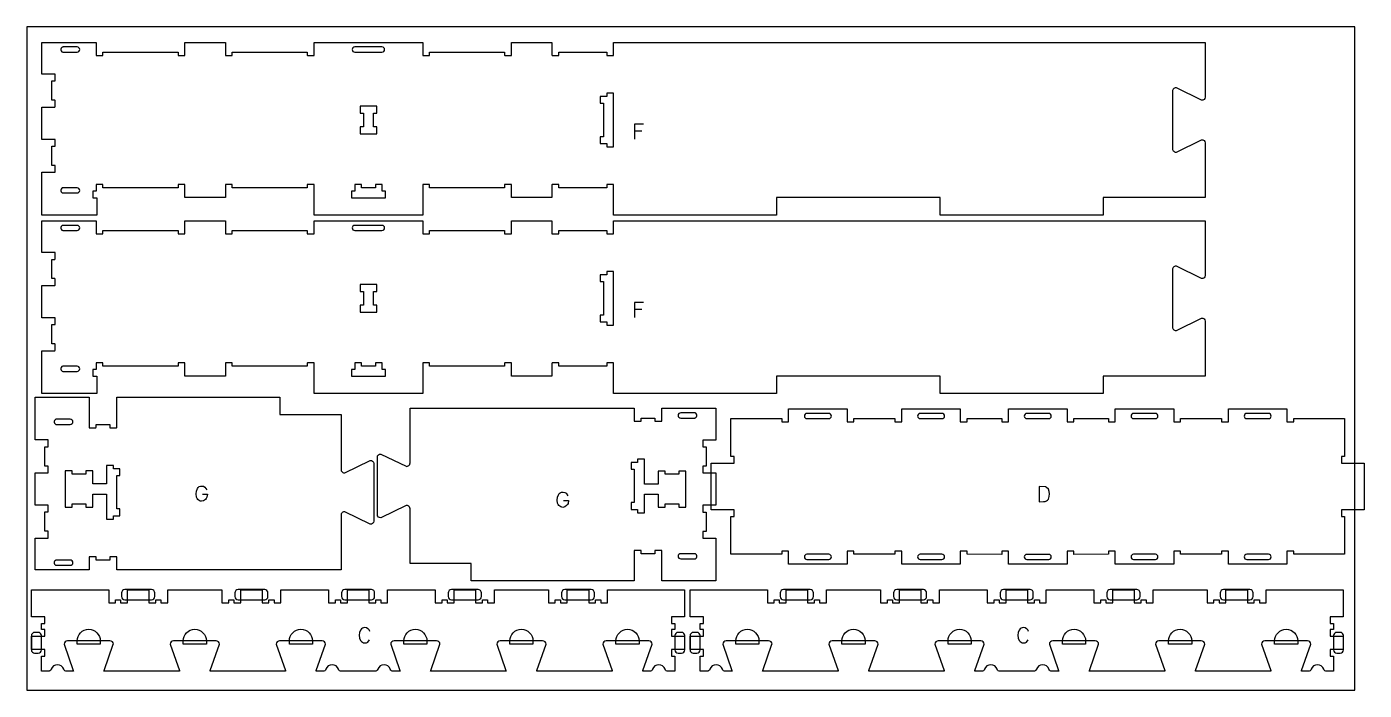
# Model space of a CAD drawing. Header units: millimetres. Extents: x -1220 to 1237, y -1930 to 4127.
# Drawn here: x -1220 to 1237, y 710 to 1930 of the extents above; entities that cross this region are included whole.
import ezdxf

# ---------------------------------------------------------------- set-up
doc = ezdxf.new("R2010")
doc.units = ezdxf.units.MM
for name, color, linetype, true_color in [('0_SHEET_SPRUCEPLY_2440X122', 1, 'Continuous', 0xff0000), ('1_ANYTOOL_1MMDEEP_LABELS_S', 2, 'Continuous', 0xffff00), ('3_ANYTOOL_CUTTHROUGH_INSID', 4, 'Continuous', 0x00ffff), ('4_ANYTOOL_CUTTHROUGH_OUTSI', 5, 'Continuous', 0x0000ff), ('5_ANYTOOL_HALF_MILL_9MM_IN', 3, 'Continuous', 0x00ff00)]:
    doc.layers.add(name, color=color, linetype=linetype, true_color=true_color)

msp = doc.modelspace()

# ---------------------------------------------------------------- linework, layer by layer
at = {"layer": '0_SHEET_SPRUCEPLY_2440X122'}
msp.add_lwpolyline([(-1220, 1930), (-1220, 710), (1220, 710), (1220, 1930)], close=True, dxfattribs=at)
at = {"layer": '1_ANYTOOL_1MMDEEP_LABELS_S'}
for p, q in [((-90.2, 1738.1), (-103.7, 1738.1)), ((-90.2, 1410.1), (-103.7, 1410.1))]:
    msp.add_line(p, q, dxfattribs=at)
for points in [[(-87.2, 1751.1), (-103.7, 1751.1), (-103.7, 1723.1)], [(-87.2, 1423.1), (-103.7, 1423.1), (-103.7, 1395.1)], [(-897.2, 1070.4), (-888.1, 1070.4), (-889, 1064.9), (-890.1, 1062.7), (-891.6, 1060.8), (-895, 1058.4), (-898.7, 1057.5), (-900.6, 1057.7), (-902.4, 1058.3), (-905.8, 1060.8), (-907.2, 1062.7), (-908.2, 1065), (-909, 1071.1), (-908.4, 1076), (-906.5, 1080.8), (-905.1, 1082.9), (-903.2, 1084.4), (-900.8, 1085.3), (-898.1, 1085.5), (-895, 1085), (-892.6, 1083.4), (-889.2, 1078.6)], [(-233.9, 1059.2), (-224.7, 1059.1), (-225.7, 1053.6), (-226.8, 1051.4), (-228.2, 1049.6), (-231.6, 1047.1), (-235.4, 1046.2), (-237.3, 1046.4), (-239.1, 1047), (-242.5, 1049.5), (-243.9, 1051.4), (-244.9, 1053.8), (-245.7, 1059.8), (-245, 1064.8), (-243.2, 1069.6), (-241.7, 1071.6), (-239.8, 1073.1), (-237.5, 1074), (-234.7, 1074.3), (-231.7, 1073.8), (-229.3, 1072.2), (-225.9, 1067.4)]]:
    msp.add_lwpolyline(points, dxfattribs=at)
msp.add_lwpolyline([(640.1, 1084.7), (640.1, 1056.7), (648, 1056.8), (650.9, 1057.1), (653.3, 1058), (655.2, 1059.4), (656.7, 1061.5), (658.5, 1066.2), (659.1, 1071.3), (658.5, 1075.6), (656.8, 1079.6), (653.5, 1083.1), (651.6, 1084)], close=True, dxfattribs=at)
for points in [[(-589.7, 818.2, 0.131103), (-593.2, 823.2), (-595.8, 824.7), (-598.9, 825.2), (-601.3, 824.9), (-603.4, 824.1), (-605.2, 822.7), (-606.7, 820.8), (-608.6, 816.2), (-609.3, 811.2), (-608.6, 806.1), (-606.6, 801.5), (-605.1, 799.6), (-603.3, 798.2), (-601.1, 797.4), (-598.5, 797.2), (-595.9, 797.5), (-593.7, 798.7), (-590.3, 802.6)], [(620.3, 818.2, 0.131103), (616.8, 823.2), (614.2, 824.7), (611.1, 825.2), (608.7, 824.9), (606.6, 824.1), (604.8, 822.7), (603.3, 820.8), (601.4, 816.2), (600.7, 811.2), (601.4, 806.1), (603.4, 801.5), (604.9, 799.6), (606.7, 798.2), (608.9, 797.4), (611.5, 797.2), (614.1, 797.5), (616.3, 798.7), (619.7, 802.6)]]:
    msp.add_lwpolyline(points, format="xyb", dxfattribs=at)
at = {"layer": '3_ANYTOOL_CUTTHROUGH_INSID'}
for points in [[(-1127.4, 1892.8), (-1153.1, 1892.8), (-1153.9, 1892.7), (-1154.7, 1892.5), (-1155.4, 1892), (-1156.5, 1890.6), (-1157.1, 1888.9), (-1157.1, 1887.2), (-1156.5, 1885.5), (-1155.4, 1884.1), (-1154.7, 1883.7), (-1153.9, 1883.4), (-1153.1, 1883.3), (-1127.4, 1883.3, 1)], [(-617.4, 1892.8, 1), (-617.4, 1883.3), (-567.4, 1883.3, 1), (-567.4, 1892.8)], [(-1127.4, 1624.3, 1), (-1127.4, 1633.8), (-1153.1, 1633.8), (-1153.9, 1633.7), (-1154.7, 1633.5), (-1155.4, 1633), (-1156.5, 1631.6), (-1157.1, 1629.9), (-1157.1, 1628.2), (-1156.5, 1626.5), (-1155.4, 1625.1), (-1154.7, 1624.7), (-1153.9, 1624.4), (-1153.1, 1624.3)], [(-1127.4, 1564.8), (-1153.1, 1564.8), (-1153.9, 1564.7), (-1154.7, 1564.5), (-1155.4, 1564), (-1156.5, 1562.6), (-1157.1, 1560.9), (-1157.1, 1559.2), (-1156.5, 1557.5), (-1155.4, 1556.1), (-1154.7, 1555.7), (-1153.9, 1555.4), (-1153.1, 1555.3), (-1127.4, 1555.3, 1)], [(-617.4, 1564.8, 1), (-617.4, 1555.3), (-567.4, 1555.3, 1), (-567.4, 1564.8)], [(-1127.4, 1296.3, 1), (-1127.4, 1305.8), (-1153.1, 1305.8), (-1153.9, 1305.7), (-1154.7, 1305.5), (-1155.4, 1305), (-1156.5, 1303.6), (-1157.1, 1301.9), (-1157.1, 1300.2), (-1156.5, 1298.5), (-1155.4, 1297.1), (-1154.7, 1296.7), (-1153.9, 1296.4), (-1153.1, 1296.3)], [(-1140, 1208.3), (-1165.7, 1208.3), (-1166.5, 1208.2), (-1167.3, 1207.9), (-1168, 1207.4), (-1169.1, 1206.1), (-1169.7, 1204.4), (-1169.7, 1202.7), (-1169.1, 1200.9), (-1168, 1199.6), (-1167.3, 1199.1), (-1166.5, 1198.8), (-1165.7, 1198.8), (-1140, 1198.8, 1)], [(-18.7, 1220.1, 1), (-18.7, 1210.6), (7.1, 1210.6), (7.9, 1210.7), (8.6, 1210.9), (9.4, 1211.4), (10.5, 1212.8), (11, 1214.5), (11, 1216.2), (10.5, 1217.9), (9.4, 1219.3), (8.6, 1219.7), (7.9, 1220), (7.1, 1220.1)], [(253.3, 1209.5, 1), (253.3, 1219), (213.3, 1219, 1), (213.3, 1209.5)], [(461.3, 1209.5, 1), (461.3, 1219), (421.3, 1219, 1), (421.3, 1209.5)], [(657.3, 1209.5, 1), (657.3, 1219), (617.3, 1219, 1), (617.3, 1209.5)], [(853.3, 1209.5, 1), (853.3, 1219), (813.3, 1219, 1), (813.3, 1209.5)], [(1061.3, 1209.5, 1), (1061.3, 1219), (1021.3, 1219, 1), (1021.3, 1209.5)], [(-18.7, 951.6), (7.1, 951.6), (7.9, 951.7), (8.6, 951.9), (9.4, 952.4), (10.5, 953.8), (11, 955.5), (11, 957.2), (10.5, 958.9), (9.4, 960.3), (8.6, 960.7), (7.9, 961), (7.1, 961.1), (-18.7, 961.1, 1)], [(253.3, 960), (213.3, 960, 1), (213.3, 950.5), (253.3, 950.5, 1)], [(461.3, 960), (421.3, 960, 1), (421.3, 950.5), (461.3, 950.5, 1)], [(657.3, 959.9), (617.3, 959.9, 1), (617.3, 950.4), (657.3, 950.4, 1)], [(853.3, 960), (813.3, 960, 1), (813.3, 950.5), (853.3, 950.5, 1)], [(1061.3, 960), (1021.3, 960, 1), (1021.3, 950.5), (1061.3, 950.5, 1)], [(-1140, 939.8, 1), (-1140, 949.3), (-1165.7, 949.3), (-1166.5, 949.2), (-1167.3, 948.9), (-1168, 948.4), (-1169.1, 947.1), (-1169.7, 945.4), (-1169.7, 943.7), (-1169.1, 941.9), (-1168, 940.6), (-1167.3, 940.1), (-1166.5, 939.8), (-1165.7, 939.8)]]:
    msp.add_lwpolyline(points, format="xyb", close=True, dxfattribs=at)
for points in [[(-142.1, 1709.3), (-142.1, 1807.8), (-154.6, 1807.8), (-154.6, 1801.8), (-166.6, 1801.8), (-166.6, 1789.3), (-160.6, 1789.3), (-160.6, 1727.8), (-166.6, 1727.8), (-166.6, 1715.3), (-154.6, 1715.3), (-154.6, 1709.3)], [(-601.6, 1771.3), (-601.6, 1745.8), (-607.6, 1745.8), (-607.6, 1733.3), (-577.1, 1733.3), (-577.1, 1745.8), (-583.1, 1745.8), (-583.1, 1771.3), (-577.1, 1771.3), (-577.1, 1783.8), (-607.6, 1783.8), (-607.6, 1771.3)], [(-579.6, 1639.8), (-579.6, 1633.8), (-605.1, 1633.8), (-605.1, 1639.8), (-617.6, 1639.8), (-617.6, 1627.8), (-623.6, 1627.8), (-623.6, 1615.3), (-561.1, 1615.3), (-561.1, 1627.8), (-567.1, 1627.8), (-567.1, 1639.8)], [(-142.1, 1381.3), (-142.1, 1479.8), (-154.6, 1479.8), (-154.6, 1473.8), (-166.6, 1473.8), (-166.6, 1461.3), (-160.6, 1461.3), (-160.6, 1399.8), (-166.6, 1399.8), (-166.6, 1387.3), (-154.6, 1387.3), (-154.6, 1381.3)], [(-601.6, 1443.3), (-601.6, 1417.8), (-607.6, 1417.8), (-607.6, 1405.3), (-577.1, 1405.3), (-577.1, 1417.8), (-583.1, 1417.8), (-583.1, 1443.3), (-577.1, 1443.3), (-577.1, 1455.8), (-607.6, 1455.8), (-607.6, 1443.3)], [(-579.6, 1311.8), (-579.6, 1305.8), (-605.1, 1305.8), (-605.1, 1311.8), (-617.6, 1311.8), (-617.6, 1299.8), (-623.6, 1299.8), (-623.6, 1287.3), (-561.1, 1287.3), (-561.1, 1299.8), (-567.1, 1299.8), (-567.1, 1311.8)], [(-109.9, 1042.5), (-97.9, 1042.5), (-97.9, 1036.5), (-85.4, 1036.5), (-85.4, 1070.6), (-59.9, 1070.6), (-59.9, 1046.6), (-47.4, 1046.6), (-47.4, 1052.6), (-21.9, 1052.6), (-21.9, 1046.6), (-9.4, 1046.6), (-9.4, 1113.1), (-21.9, 1113.1), (-21.9, 1107.1), (-47.4, 1107.1), (-47.4, 1113.1), (-59.9, 1113.1), (-59.9, 1089.1), (-85.4, 1089.1), (-85.4, 1135), (-97.9, 1135), (-97.9, 1129), (-109.9, 1129), (-109.9, 1116.5), (-103.9, 1116.5), (-103.9, 1055), (-109.9, 1055)], [(-1048.7, 1117.3), (-1060.7, 1117.3), (-1060.7, 1123.3), (-1073.2, 1123.3), (-1073.2, 1089.3), (-1098.7, 1089.3), (-1098.7, 1113.3), (-1111.2, 1113.3), (-1111.2, 1107.3), (-1136.7, 1107.3), (-1136.7, 1113.3), (-1149.2, 1113.3), (-1149.2, 1046.8), (-1136.7, 1046.8), (-1136.7, 1052.8), (-1111.2, 1052.8), (-1111.2, 1046.8), (-1098.7, 1046.8), (-1098.7, 1070.8), (-1073.2, 1070.8), (-1073.2, 1024.8), (-1060.7, 1024.8), (-1060.7, 1030.8), (-1048.7, 1030.8), (-1048.7, 1043.3), (-1054.7, 1043.3), (-1054.7, 1104.8), (-1048.7, 1104.8)]]:
    msp.add_lwpolyline(points, close=True, dxfattribs=at)
at = {"layer": '4_ANYTOOL_CUTTHROUGH_OUTSI'}
for points in [[(-480.1, 1633.8), (-480.1, 1639.6, 0.414214), (-480.4, 1639.8), (-492.4, 1639.8, 0.414214), (-492.6, 1639.6), (-492.6, 1583.8), (-692.1, 1583.8), (-692.1, 1639.6, 0.414214), (-692.4, 1639.8), (-704.4, 1639.8, 0.414214), (-704.6, 1639.6), (-704.6, 1633.8), (-842.6, 1633.8), (-842.6, 1639.6, 0.414214), (-842.9, 1639.8), (-854.9, 1639.8, 0.414214), (-855.1, 1639.6), (-855.1, 1615.8), (-929.6, 1615.8), (-929.6, 1639.6, 0.414214), (-929.9, 1639.8), (-941.9, 1639.8, 0.414214), (-942.1, 1639.6), (-942.1, 1633.8), (-1080.1, 1633.8), (-1080.1, 1639.6, 0.414214), (-1080.4, 1639.8), (-1092.4, 1639.8, 0.414214), (-1092.6, 1639.6), (-1092.6, 1627.8), (-1098.4, 1627.8, 0.414214), (-1098.6, 1627.6), (-1098.6, 1615.6, 0.414214), (-1098.4, 1615.3), (-1091.2, 1615.3), (-1091.2, 1583.8), (-1192.1, 1583.8), (-1192.1, 1662.3), (-1168.4, 1662.3, 0.414214), (-1168.1, 1662.6), (-1168.1, 1674.6, 0.414214), (-1168.4, 1674.8), (-1174.1, 1674.8), (-1174.1, 1710.3), (-1168.4, 1710.3, 0.414214), (-1168.1, 1710.6), (-1168.1, 1722.6, 0.414214), (-1168.4, 1722.8), (-1192.1, 1722.8), (-1192.1, 1782.3), (-1168.4, 1782.3, 0.414214), (-1168.1, 1782.6), (-1168.1, 1794.6, 0.414214), (-1168.4, 1794.8), (-1174.1, 1794.8), (-1174.1, 1830.3), (-1168.4, 1830.3, 0.414214), (-1168.1, 1830.6), (-1168.1, 1842.6, 0.414214), (-1168.4, 1842.8), (-1192.1, 1842.8), (-1192.1, 1901.3), (-1092.6, 1901.3), (-1092.6, 1877.6, 0.414214), (-1092.4, 1877.3), (-1080.4, 1877.3, 0.414214), (-1080.1, 1877.6), (-1080.1, 1883.3), (-942.1, 1883.3), (-942.1, 1877.6, 0.414214), (-941.9, 1877.3), (-929.9, 1877.3, 0.414214), (-929.6, 1877.6), (-929.6, 1901.3), (-855.1, 1901.3), (-855.1, 1877.6, 0.414214), (-854.9, 1877.3), (-842.9, 1877.3, 0.414214), (-842.6, 1877.6), (-842.6, 1883.3), (-704.6, 1883.3), (-704.6, 1877.6, 0.414214), (-704.4, 1877.3), (-692.4, 1877.3, 0.414214), (-692.1, 1877.6), (-692.1, 1901.3), (-492.6, 1901.3), (-492.6, 1877.6, 0.414214), (-492.4, 1877.3), (-480.4, 1877.3, 0.414214), (-480.1, 1877.6), (-480.1, 1883.3), (-342.1, 1883.3), (-342.1, 1877.6, 0.414214), (-341.9, 1877.3), (-329.9, 1877.3, 0.414214), (-329.6, 1877.6), (-329.6, 1901.3), (-255.1, 1901.3), (-255.1, 1877.6, 0.414214), (-254.9, 1877.3), (-242.9, 1877.3, 0.414214), (-242.6, 1877.6), (-242.6, 1883.3), (-154.6, 1883.3), (-154.6, 1877.6, 0.414214), (-154.4, 1877.3), (-142.4, 1877.3, 0.414214), (-142.1, 1877.6), (-142.1, 1901.3), (944.9, 1901.3), (944.9, 1800.7, -0.461531), (938.2, 1795), (892.2, 1817.6), (892.2, 1817.7, 0.463455), (884.9, 1811.5), (884.9, 1705.7, 0.463455), (892.2, 1699.5), (892.2, 1699.5), (938.2, 1722.2, -0.461531), (944.9, 1716.5), (944.9, 1615.8), (757.6, 1615.8, 0.414214), (757.4, 1615.6), (757.4, 1583.8), (457.9, 1583.8), (457.9, 1615.6, 0.414214), (457.6, 1615.8), (157.6, 1615.8, 0.414214), (157.4, 1615.6), (157.4, 1583.8), (-142.1, 1583.8), (-142.1, 1639.6, 0.414214), (-142.4, 1639.8), (-154.4, 1639.8, 0.414214), (-154.6, 1639.6), (-154.6, 1633.8), (-242.6, 1633.8), (-242.6, 1639.6, 0.414214), (-242.9, 1639.8), (-254.9, 1639.8, 0.414214), (-255.1, 1639.6), (-255.1, 1615.8), (-329.6, 1615.8), (-329.6, 1639.6, 0.414214), (-329.9, 1639.8), (-341.9, 1639.8, 0.414214), (-342.1, 1639.6), (-342.1, 1633.8)], [(-480.1, 1305.8), (-480.1, 1311.6, 0.414214), (-480.4, 1311.8), (-492.4, 1311.8, 0.414214), (-492.6, 1311.6), (-492.6, 1255.8), (-692.1, 1255.8), (-692.1, 1311.6, 0.414214), (-692.4, 1311.8), (-704.4, 1311.8, 0.414214), (-704.6, 1311.6), (-704.6, 1305.8), (-842.6, 1305.8), (-842.6, 1311.6, 0.414214), (-842.9, 1311.8), (-854.9, 1311.8, 0.414214), (-855.1, 1311.6), (-855.1, 1287.8), (-929.6, 1287.8), (-929.6, 1311.6, 0.414214), (-929.9, 1311.8), (-941.9, 1311.8, 0.414214), (-942.1, 1311.6), (-942.1, 1305.8), (-1080.1, 1305.8), (-1080.1, 1311.6, 0.414214), (-1080.4, 1311.8), (-1092.4, 1311.8, 0.414214), (-1092.6, 1311.6), (-1092.6, 1299.8), (-1098.4, 1299.8, 0.414214), (-1098.6, 1299.6), (-1098.6, 1287.6, 0.414214), (-1098.4, 1287.3), (-1091.2, 1287.3), (-1091.2, 1255.8), (-1192.1, 1255.8), (-1192.1, 1334.3), (-1168.4, 1334.3, 0.414214), (-1168.1, 1334.6), (-1168.1, 1346.6, 0.414214), (-1168.4, 1346.8), (-1174.1, 1346.8), (-1174.1, 1382.3), (-1168.4, 1382.3, 0.414214), (-1168.1, 1382.6), (-1168.1, 1394.6, 0.414214), (-1168.4, 1394.8), (-1192.1, 1394.8), (-1192.1, 1454.3), (-1168.4, 1454.3, 0.414214), (-1168.1, 1454.6), (-1168.1, 1466.6, 0.414214), (-1168.4, 1466.8), (-1174.1, 1466.8), (-1174.1, 1502.3), (-1168.4, 1502.3, 0.414214), (-1168.1, 1502.6), (-1168.1, 1514.6, 0.414214), (-1168.4, 1514.8), (-1192.1, 1514.8), (-1192.1, 1573.3), (-1092.6, 1573.3), (-1092.6, 1549.6, 0.414214), (-1092.4, 1549.3), (-1080.4, 1549.3, 0.414214), (-1080.1, 1549.6), (-1080.1, 1555.3), (-942.1, 1555.3), (-942.1, 1549.6, 0.414214), (-941.9, 1549.3), (-929.9, 1549.3, 0.414214), (-929.6, 1549.6), (-929.6, 1573.3), (-855.1, 1573.3), (-855.1, 1549.6, 0.414214), (-854.9, 1549.3), (-842.9, 1549.3, 0.414214), (-842.6, 1549.6), (-842.6, 1555.3), (-704.6, 1555.3), (-704.6, 1549.6, 0.414214), (-704.4, 1549.3), (-692.4, 1549.3, 0.414214), (-692.1, 1549.6), (-692.1, 1573.3), (-492.6, 1573.3), (-492.6, 1549.6, 0.414214), (-492.4, 1549.3), (-480.4, 1549.3, 0.414214), (-480.1, 1549.6), (-480.1, 1555.3), (-342.1, 1555.3), (-342.1, 1549.6, 0.414214), (-341.9, 1549.3), (-329.9, 1549.3, 0.414214), (-329.6, 1549.6), (-329.6, 1573.3), (-255.1, 1573.3), (-255.1, 1549.6, 0.414214), (-254.9, 1549.3), (-242.9, 1549.3, 0.414214), (-242.6, 1549.6), (-242.6, 1555.3), (-154.6, 1555.3), (-154.6, 1549.6, 0.414214), (-154.4, 1549.3), (-142.4, 1549.3, 0.414214), (-142.1, 1549.6), (-142.1, 1573.3), (944.9, 1573.3), (944.9, 1472.7, -0.461531), (938.2, 1467), (892.2, 1489.6), (892.2, 1489.7, 0.463455), (884.9, 1483.5), (884.9, 1377.7, 0.463455), (892.2, 1371.5), (892.2, 1371.5), (938.2, 1394.2, -0.461531), (944.9, 1388.5), (944.9, 1287.8), (757.6, 1287.8, 0.414214), (757.4, 1287.6), (757.4, 1255.8), (457.9, 1255.8), (457.9, 1287.6, 0.414214), (457.6, 1287.8), (157.6, 1287.8, 0.414214), (157.4, 1287.6), (157.4, 1255.8), (-142.1, 1255.8), (-142.1, 1311.6, 0.414214), (-142.4, 1311.8), (-154.4, 1311.8, 0.414214), (-154.6, 1311.6), (-154.6, 1305.8), (-242.6, 1305.8), (-242.6, 1311.6, 0.414214), (-242.9, 1311.8), (-254.9, 1311.8, 0.414214), (-255.1, 1311.6), (-255.1, 1287.8), (-329.6, 1287.8), (-329.6, 1311.6, 0.414214), (-329.9, 1311.8), (-341.9, 1311.8, 0.414214), (-342.1, 1311.6), (-342.1, 1305.8)], [(-642.7, 1031.9), (-642.7, 931.3), (-1054.7, 931.3), (-1054.7, 955, 0.414214), (-1055, 955.3), (-1067, 955.3, 0.414214), (-1067.2, 955), (-1067.2, 949.3), (-1092.7, 949.3), (-1092.7, 955, 0.414214), (-1093, 955.3), (-1105, 955.3, 0.414214), (-1105.2, 955), (-1105.2, 931.3), (-1204.7, 931.3), (-1204.7, 989.8), (-1181, 989.8, 0.414214), (-1180.7, 990), (-1180.7, 1002, 0.414214), (-1181, 1002.3), (-1186.7, 1002.3), (-1186.7, 1037.8), (-1181, 1037.8, 0.414214), (-1180.7, 1038), (-1180.7, 1050, 0.414214), (-1181, 1050.3), (-1204.7, 1050.3), (-1204.7, 1109.8), (-1181, 1109.8, 0.414214), (-1180.7, 1110), (-1180.7, 1122, 0.414214), (-1181, 1122.3), (-1186.7, 1122.3), (-1186.7, 1157.8), (-1181, 1157.8, 0.414214), (-1180.7, 1158), (-1180.7, 1170, 0.414214), (-1181, 1170.3), (-1204.7, 1170.3), (-1204.7, 1248.8), (-1105.2, 1248.8), (-1105.2, 1193, 0.414214), (-1105, 1192.8), (-1093, 1192.8, 0.414214), (-1092.7, 1193), (-1092.7, 1198.8), (-1067.2, 1198.8), (-1067.2, 1193, 0.414214), (-1067, 1192.8), (-1055, 1192.8, 0.414214), (-1054.7, 1193), (-1054.7, 1248.8), (-755.2, 1248.8), (-755.2, 1217, 0.414214), (-755, 1216.8), (-642.7, 1216.8), (-642.7, 1116.1, 0.463455), (-635.5, 1109.9), (-635.4, 1109.9), (-589.4, 1132.6, -0.461531), (-582.7, 1126.9), (-582.7, 1021.1, -0.461531), (-589.4, 1015.4), (-635.4, 1038.1), (-635.5, 1038.1, 0.463455)], [(-515.9, 1127.9), (-515.9, 1228.6), (-103.9, 1228.6), (-103.9, 1204.8, 0.414214), (-103.7, 1204.6), (-91.7, 1204.6, 0.414214), (-91.4, 1204.8), (-91.4, 1210.6), (-65.9, 1210.6), (-65.9, 1204.8, 0.414214), (-65.7, 1204.6), (-53.7, 1204.6, 0.414214), (-53.4, 1204.8), (-53.4, 1228.6), (46.1, 1228.6), (46.1, 1170.1), (22.3, 1170.1, 0.414214), (22.1, 1169.8), (22.1, 1157.8, 0.414214), (22.3, 1157.6), (28.1, 1157.6), (28.1, 1122.1), (22.3, 1122.1, 0.414214), (22.1, 1121.8), (22.1, 1109.8, 0.414214), (22.3, 1109.6), (46.1, 1109.6), (46.1, 1050.1), (22.3, 1050.1, 0.414214), (22.1, 1049.8), (22.1, 1037.8, 0.414214), (22.3, 1037.6), (28.1, 1037.6), (28.1, 1002.1), (22.3, 1002.1, 0.414214), (22.1, 1001.8), (22.1, 989.8, 0.414214), (22.3, 989.6), (46.1, 989.6), (46.1, 911.1), (-53.4, 911.1), (-53.4, 966.8, 0.414214), (-53.7, 967.1), (-65.7, 967.1, 0.414214), (-65.9, 966.8), (-65.9, 961.1), (-91.4, 961.1), (-91.4, 966.8, 0.414214), (-91.7, 967.1), (-103.7, 967.1, 0.414214), (-103.9, 966.8), (-103.9, 911.1), (-403.4, 911.1), (-403.4, 942.8, 0.414214), (-403.7, 943.1), (-515.9, 943.1), (-515.9, 1043.8, 0.463455), (-523.2, 1049.9), (-523.3, 1049.9), (-569.3, 1027.2, -0.461531), (-575.9, 1032.9), (-575.9, 1138.8, -0.461531), (-569.3, 1144.4), (-523.3, 1121.8), (-523.2, 1121.8, 0.463455)], [(167, 1203.7, 0.414214), (167.3, 1203.5), (179.3, 1203.5, 0.414214), (179.5, 1203.7), (179.5, 1227.5), (287, 1227.5), (287, 1203.7, 0.414214), (287.3, 1203.5), (299.3, 1203.5, 0.414214), (299.5, 1203.7), (299.5, 1209.5), (375, 1209.5), (375, 1203.7, 0.414214), (375.3, 1203.5), (387.3, 1203.5, 0.414214), (387.5, 1203.7), (387.5, 1227.5), (495, 1227.5), (495, 1203.7, 0.414214), (495.3, 1203.5), (507.3, 1203.5, 0.414214), (507.5, 1203.7), (507.5, 1209.5), (571, 1209.5), (571, 1203.7, 0.414214), (571.3, 1203.5), (583.3, 1203.5, 0.414214), (583.5, 1203.7), (583.5, 1227.5), (691, 1227.5), (691, 1203.7, 0.414214), (691.3, 1203.5), (703.3, 1203.5, 0.414214), (703.5, 1203.7), (703.5, 1209.5), (767, 1209.5), (767, 1203.7, 0.414214), (767.3, 1203.5), (779.3, 1203.5, 0.414214), (779.5, 1203.7), (779.5, 1227.5), (887, 1227.5), (887, 1203.7, 0.414214), (887.3, 1203.5), (899.3, 1203.5, 0.414214), (899.5, 1203.7), (899.5, 1209.5), (975, 1209.5), (975, 1203.7, 0.414214), (975.3, 1203.5), (987.3, 1203.5, 0.414214), (987.5, 1203.7), (987.5, 1227.5), (1095, 1227.5), (1095, 1203.7, 0.414214), (1095.3, 1203.5), (1107.3, 1203.5, 0.414214), (1107.5, 1203.7), (1107.5, 1209.5), (1201, 1209.5), (1201, 1140), (1195.3, 1140, 0.414214), (1195, 1139.7), (1195, 1127.7, 0.414214), (1195.3, 1127.5), (1237, 1127.5), (1237, 1042), (1195.3, 1042, 0.414214), (1195, 1041.7), (1195, 1029.7, 0.414214), (1195.3, 1029.5), (1201, 1029.5), (1201, 960), (1107.5, 960), (1107.5, 965.7, 0.414214), (1107.3, 966), (1095.3, 966, 0.414214), (1095, 965.7), (1095, 942), (987.5, 942), (987.5, 965.7, 0.414214), (987.3, 966), (975.3, 966, 0.414214), (975, 965.7), (975, 960), (899.5, 960), (899.5, 965.7, 0.414214), (899.3, 966), (887.3, 966, 0.414214), (887, 965.7), (887, 942), (779.5, 942), (779.5, 965.7, 0.414214), (779.3, 966), (767.3, 966, 0.414214), (767, 965.7), (767, 960), (703.5, 959.9), (703.5, 965.7, 0.414214), (703.3, 965.9), (691.3, 965.9, 0.414214), (691, 965.7), (691, 941.9), (583.5, 941.9), (583.5, 965.7, 0.414214), (583.3, 965.9), (571.3, 965.9, 0.414214), (571, 965.7), (571, 959.9), (507.5, 960), (507.5, 965.7, 0.414214), (507.3, 966), (495.3, 966, 0.414214), (495, 965.7), (495, 942), (387.5, 942), (387.5, 965.7, 0.414214), (387.3, 966), (375.3, 966, 0.414214), (375, 965.7), (375, 960), (299.5, 960), (299.5, 965.7, 0.414214), (299.3, 966), (287.3, 966, 0.414214), (287, 965.7), (287, 942), (179.5, 942), (179.5, 965.7, 0.414214), (179.3, 966), (167.3, 966, 0.414214), (167, 965.7), (167, 960), (73.5, 960), (73.5, 1029.5), (79.3, 1029.5, 0.414214), (79.5, 1029.7), (79.5, 1041.7, 0.414214), (79.3, 1042), (37.5, 1042), (37.5, 1127.5), (79.3, 1127.5, 0.414214), (79.5, 1127.7), (79.5, 1139.7, 0.414214), (79.3, 1140), (73.5, 1140), (73.5, 1209.5), (167, 1209.5)], [(-1180.6, 745), (-1193, 745), (-1193, 772.5), (-1187.3, 772.5, 0.414214), (-1187, 772.8), (-1187, 784.8, 0.414214), (-1187.3, 785), (-1211, 785), (-1211, 809.5), (-1187.3, 809.5, 0.414214), (-1187, 809.8), (-1187, 821.8, 0.414214), (-1187.3, 822), (-1193, 822), (-1193, 832.5), (-1187.3, 832.5, 0.414214), (-1187, 832.8), (-1187, 844.8, 0.414214), (-1187.3, 845), (-1211, 845), (-1211, 894.5), (-1069.5, 894.5), (-1069.5, 870.8, 0.414214), (-1069.3, 870.5), (-1057.3, 870.5, 0.414214), (-1057, 870.8), (-1057, 876.5), (-1047.5, 876.5), (-1047.5, 870.8, 0.414214), (-1047.3, 870.5), (-1035.3, 870.5, 0.414214), (-1035, 870.8), (-1035, 894.5), (-995.5, 894.5), (-995.5, 870.8, 0.414214), (-995.3, 870.5), (-983.3, 870.5, 0.414214), (-983, 870.8), (-983, 876.5), (-973.5, 876.5), (-973.5, 870.8, 0.414214), (-973.3, 870.5), (-961.3, 870.5, 0.414214), (-961, 870.8), (-961, 894.5), (-861.5, 894.5), (-861.5, 870.8, 0.414214), (-861.3, 870.5), (-849.3, 870.5, 0.414214), (-849, 870.8), (-849, 876.5), (-839.5, 876.5), (-839.5, 870.8, 0.414214), (-839.3, 870.5), (-827.3, 870.5, 0.414214), (-827, 870.8), (-827, 894.5), (-787.5, 894.5), (-787.5, 870.8, 0.414214), (-787.3, 870.5), (-775.3, 870.5, 0.414214), (-775, 870.8), (-775, 876.5), (-765.5, 876.5), (-765.5, 870.8, 0.414214), (-765.3, 870.5), (-753.3, 870.5, 0.414214), (-753, 870.8), (-753, 894.5), (-665.5, 894.5), (-665.5, 870.8, 0.414214), (-665.3, 870.5), (-653.3, 870.5, 0.414214), (-653, 870.8), (-653, 876.5), (-643.5, 876.5), (-643.5, 870.8, 0.414214), (-643.3, 870.5), (-631.3, 870.5, 0.414214), (-631, 870.8), (-631, 894.5), (-591.5, 894.5), (-591.5, 870.8, 0.414214), (-591.3, 870.5), (-579.3, 870.5, 0.414214), (-579, 870.8), (-579, 876.5), (-569.5, 876.5), (-569.5, 870.8, 0.414214), (-569.3, 870.5), (-557.3, 870.5, 0.414214), (-557, 870.8), (-557, 894.5), (-469.5, 894.5), (-469.5, 870.8, 0.414214), (-469.3, 870.5), (-457.3, 870.5, 0.414214), (-457, 870.8), (-457, 876.5), (-447.5, 876.5), (-447.5, 870.8, 0.414214), (-447.3, 870.5), (-435.3, 870.5, 0.414214), (-435, 870.8), (-435, 894.5), (-395.5, 894.5), (-395.5, 870.8, 0.414214), (-395.3, 870.5), (-383.3, 870.5, 0.414214), (-383, 870.8), (-383, 876.5), (-373.5, 876.5), (-373.5, 870.8, 0.414214), (-373.3, 870.5), (-361.3, 870.5, 0.414214), (-361, 870.8), (-361, 894.5), (-261.5, 894.5), (-261.5, 870.8, 0.414214), (-261.3, 870.5), (-249.3, 870.5, 0.414214), (-249, 870.8), (-249, 876.5), (-239.5, 876.5), (-239.5, 870.8, 0.414214), (-239.3, 870.5), (-227.3, 870.5, 0.414214), (-227, 870.8), (-227, 894.5), (-187.5, 894.5), (-187.5, 870.8, 0.414214), (-187.3, 870.5), (-175.3, 870.5, 0.414214), (-175, 870.8), (-175, 876.5), (-165.5, 876.5), (-165.5, 870.8, 0.414214), (-165.3, 870.5), (-153.3, 870.5, 0.414214), (-153, 870.8), (-153, 894.5), (-11.5, 894.5), (-11.5, 845), (-35.3, 845, 0.414214), (-35.5, 844.8), (-35.5, 832.8, 0.414214), (-35.3, 832.5), (-29.5, 832.5), (-29.5, 822), (-35.3, 822, 0.414214), (-35.5, 821.8), (-35.5, 809.8, 0.414214), (-35.3, 809.5), (-11.5, 809.5), (-11.5, 785), (-35.3, 785, 0.414214), (-35.5, 784.8), (-35.5, 772.8, 0.414214), (-35.3, 772.5), (-29.5, 772.5), (-29.5, 745), (-41.9, 745, -0.317837), (-47.4, 748.8, 0.707107), (-70.5, 748.8, -0.317837), (-75.9, 745), (-88.3, 745), (-88.1, 746.4), (-71.2, 794.7), (-71.1, 794.8, 0.414214), (-77.4, 801), (-155.4, 801, 0.414214), (-161.6, 794.8), (-161.6, 794.7), (-144.7, 746.4), (-144.5, 745), (-283.2, 745), (-283, 746.4), (-266.1, 794.7), (-266, 794.8, 0.414214), (-272.3, 801), (-350.3, 801, 0.414214), (-356.5, 794.8), (-356.5, 794.7), (-339.6, 746.4), (-339.4, 745), (-478.1, 745), (-477.9, 746.4), (-461, 794.7), (-460.9, 794.8, 0.414214), (-467.2, 801), (-545.2, 801, 0.414214), (-551.4, 794.8), (-551.4, 794.7), (-534.5, 746.4), (-534.3, 745), (-546.7, 745, -0.317837), (-552.1, 748.8, 0.707107), (-575.2, 748.8, -0.317837), (-580.6, 745), (-641.9, 745, -0.317837), (-647.4, 748.8, 0.707107), (-670.5, 748.8, -0.317837), (-675.9, 745), (-688.3, 745), (-688.1, 746.4), (-671.2, 794.7), (-671.1, 794.8, 0.414214), (-677.4, 801), (-755.4, 801, 0.414214), (-761.6, 794.8), (-761.6, 794.7), (-744.7, 746.4), (-744.5, 745), (-883.2, 745), (-883, 746.4), (-866.1, 794.7), (-866, 794.8, 0.414214), (-872.3, 801), (-950.3, 801, 0.414214), (-956.5, 794.8), (-956.5, 794.7), (-939.6, 746.4), (-939.4, 745), (-1078.1, 745), (-1077.9, 746.4), (-1061, 794.7), (-1060.9, 794.8, 0.414214), (-1067.2, 801), (-1145.2, 801, 0.414214), (-1151.4, 794.8), (-1151.4, 794.7), (-1134.5, 746.4), (-1134.3, 745), (-1146.7, 745, -0.317837), (-1152.1, 748.8, 0.707107), (-1175.2, 748.8, -0.317837)], [(29.4, 745), (17, 745), (17, 772.5), (22.7, 772.5, 0.414214), (23, 772.8), (23, 784.8, 0.414214), (22.7, 785), (-1, 785), (-1, 809.5), (22.7, 809.5, 0.414214), (23, 809.8), (23, 821.8, 0.414214), (22.7, 822), (17, 822), (17, 832.5), (22.7, 832.5, 0.414214), (23, 832.8), (23, 844.8, 0.414214), (22.7, 845), (-1, 845), (-1, 894.5), (140.5, 894.5), (140.5, 870.8, 0.414214), (140.7, 870.5), (152.7, 870.5, 0.414214), (153, 870.8), (153, 876.5), (162.5, 876.5), (162.5, 870.8, 0.414214), (162.7, 870.5), (174.7, 870.5, 0.414214), (175, 870.8), (175, 894.5), (214.5, 894.5), (214.5, 870.8, 0.414214), (214.7, 870.5), (226.7, 870.5, 0.414214), (227, 870.8), (227, 876.5), (236.5, 876.5), (236.5, 870.8, 0.414214), (236.7, 870.5), (248.7, 870.5, 0.414214), (249, 870.8), (249, 894.5), (348.5, 894.5), (348.5, 870.8, 0.414214), (348.7, 870.5), (360.7, 870.5, 0.414214), (361, 870.8), (361, 876.5), (370.5, 876.5), (370.5, 870.8, 0.414214), (370.7, 870.5), (382.7, 870.5, 0.414214), (383, 870.8), (383, 894.5), (422.5, 894.5), (422.5, 870.8, 0.414214), (422.7, 870.5), (434.7, 870.5, 0.414214), (435, 870.8), (435, 876.5), (444.5, 876.5), (444.5, 870.8, 0.414214), (444.7, 870.5), (456.7, 870.5, 0.414214), (457, 870.8), (457, 894.5), (544.5, 894.5), (544.5, 870.8, 0.414214), (544.7, 870.5), (556.7, 870.5, 0.414214), (557, 870.8), (557, 876.5), (566.5, 876.5), (566.5, 870.8, 0.414214), (566.7, 870.5), (578.7, 870.5, 0.414214), (579, 870.8), (579, 894.5), (618.5, 894.5), (618.5, 870.8, 0.414214), (618.7, 870.5), (630.7, 870.5, 0.414214), (631, 870.8), (631, 876.5), (640.5, 876.5), (640.5, 870.8, 0.414214), (640.7, 870.5), (652.7, 870.5, 0.414214), (653, 870.8), (653, 894.5), (740.5, 894.5), (740.5, 870.8, 0.414214), (740.7, 870.5), (752.7, 870.5, 0.414214), (753, 870.8), (753, 876.5), (762.5, 876.5), (762.5, 870.8, 0.414214), (762.7, 870.5), (774.7, 870.5, 0.414214), (775, 870.8), (775, 894.5), (814.5, 894.5), (814.5, 870.8, 0.414214), (814.7, 870.5), (826.7, 870.5, 0.414214), (827, 870.8), (827, 876.5), (836.5, 876.5), (836.5, 870.8, 0.414214), (836.7, 870.5), (848.7, 870.5, 0.414214), (849, 870.8), (849, 894.5), (948.5, 894.5), (948.5, 870.8, 0.414214), (948.7, 870.5), (960.7, 870.5, 0.414214), (961, 870.8), (961, 876.5), (970.5, 876.5), (970.5, 870.8, 0.414214), (970.7, 870.5), (982.7, 870.5, 0.414214), (983, 870.8), (983, 894.5), (1022.5, 894.5), (1022.5, 870.8, 0.414214), (1022.7, 870.5), (1034.7, 870.5, 0.414214), (1035, 870.8), (1035, 876.5), (1044.5, 876.5), (1044.5, 870.8, 0.414214), (1044.7, 870.5), (1056.7, 870.5, 0.414214), (1057, 870.8), (1057, 894.5), (1198.5, 894.5), (1198.5, 845), (1174.7, 845, 0.414214), (1174.5, 844.8), (1174.5, 832.8, 0.414214), (1174.7, 832.5), (1180.5, 832.5), (1180.5, 822), (1174.7, 822, 0.414214), (1174.5, 821.8), (1174.5, 809.8, 0.414214), (1174.7, 809.5), (1198.5, 809.5), (1198.5, 785), (1174.7, 785, 0.414214), (1174.5, 784.8), (1174.5, 772.8, 0.414214), (1174.7, 772.5), (1180.5, 772.5), (1180.5, 745), (1168.1, 745, -0.317837), (1162.6, 748.8, 0.707107), (1139.5, 748.8, -0.317837), (1134.1, 745), (1121.7, 745), (1121.9, 746.4), (1138.8, 794.7), (1138.9, 794.8, 0.414214), (1132.6, 801), (1054.6, 801, 0.414214), (1048.4, 794.8), (1048.4, 794.7), (1065.3, 746.4), (1065.5, 745), (926.8, 745), (927, 746.4), (943.9, 794.7), (944, 794.8, 0.414214), (937.7, 801), (859.7, 801, 0.414214), (853.5, 794.8), (853.5, 794.7), (870.4, 746.4), (870.6, 745), (731.9, 745), (732.1, 746.4), (749, 794.7), (749.1, 794.8, 0.414214), (742.8, 801), (664.8, 801, 0.414214), (658.6, 794.8), (658.6, 794.7), (675.5, 746.4), (675.7, 745), (663.3, 745, -0.317837), (657.9, 748.8, 0.707107), (634.8, 748.8, -0.317837), (629.4, 745), (568.1, 745, -0.317837), (562.6, 748.8, 0.707107), (539.5, 748.8, -0.317837), (534.1, 745), (521.7, 745), (521.9, 746.4), (538.8, 794.7), (538.9, 794.8, 0.414214), (532.6, 801), (454.6, 801, 0.414214), (448.4, 794.8), (448.4, 794.7), (465.3, 746.4), (465.5, 745), (326.8, 745), (327, 746.4), (343.9, 794.7), (344, 794.8, 0.414214), (337.7, 801), (259.7, 801, 0.414214), (253.5, 794.8), (253.5, 794.7), (270.4, 746.4), (270.6, 745), (131.9, 745), (132.1, 746.4), (149, 794.7), (149.1, 794.8, 0.414214), (142.8, 801), (64.8, 801, 0.414214), (58.6, 794.8), (58.6, 794.7), (75.5, 746.4), (75.7, 745), (63.3, 745, -0.317837), (57.9, 748.8, 0.707107), (34.8, 748.8, -0.317837)]]:
    msp.add_lwpolyline(points, format="xyb", close=True, dxfattribs=at)
at = {"layer": '5_ANYTOOL_HALF_MILL_9MM_IN'}
for points in [[(-1039.7, 895, 0.414214), (-1045.7, 889), (-1045.7, 882.5, 0.414214), (-1039.7, 876.5), (-990.9, 876.5, 0.414214), (-984.9, 882.5), (-984.9, 889, 0.414214), (-990.9, 895)], [(-831.7, 895, 0.414214), (-837.7, 889), (-837.7, 882.5, 0.414214), (-831.7, 876.5), (-782.9, 876.5, 0.414214), (-776.9, 882.5), (-776.9, 889, 0.414214), (-782.9, 895)], [(-635.7, 895, 0.414214), (-641.7, 889), (-641.7, 882.5, 0.414214), (-635.7, 876.5), (-586.9, 876.5, 0.414214), (-580.9, 882.5), (-580.9, 889, 0.414214), (-586.9, 895)], [(-439.7, 895, 0.414214), (-445.7, 889), (-445.7, 882.5, 0.414214), (-439.7, 876.5), (-390.9, 876.5, 0.414214), (-384.9, 882.5), (-384.9, 889, 0.414214), (-390.9, 895)], [(-231.7, 895, 0.414214), (-237.7, 889), (-237.7, 882.5, 0.414214), (-231.7, 876.5), (-182.9, 876.5, 0.414214), (-176.9, 882.5), (-176.9, 889, 0.414214), (-182.9, 895)], [(170.3, 895, 0.414214), (164.3, 889), (164.3, 882.5, 0.414214), (170.3, 876.5), (219.1, 876.5, 0.414214), (225.1, 882.5), (225.1, 889, 0.414214), (219.1, 895)], [(378.3, 895, 0.414214), (372.3, 889), (372.3, 882.5, 0.414214), (378.3, 876.5), (427.1, 876.5, 0.414214), (433.1, 882.5), (433.1, 889, 0.414214), (427.1, 895)], [(574.3, 895, 0.414214), (568.3, 889), (568.3, 882.5, 0.414214), (574.3, 876.5), (623.1, 876.5, 0.414214), (629.1, 882.5), (629.1, 889, 0.414214), (623.1, 895)], [(770.3, 895, 0.414214), (764.3, 889), (764.3, 882.5, 0.414214), (770.3, 876.5), (819.1, 876.5, 0.414214), (825.1, 882.5), (825.1, 889, 0.414214), (819.1, 895)], [(978.3, 895, 0.414214), (972.3, 889), (972.3, 882.5, 0.414214), (978.3, 876.5), (1027.1, 876.5, 0.414214), (1033.1, 882.5), (1033.1, 889, 0.414214), (1027.1, 895)], [(-1205.5, 816.4, 0.414214), (-1211.5, 810.4), (-1211.5, 784.1, 0.414214), (-1205.5, 778.1), (-1199, 778.1, 0.414214), (-1193, 784.1), (-1193, 810.4, 0.414214), (-1199, 816.4)], [(-1127.4, 800.8, -1), (-1084.9, 800.8), (-1084.9, 794.5), (-1127.4, 794.5)], [(-932.5, 800.8, -1), (-890, 800.8), (-890, 794.5), (-932.5, 794.5)], [(-737.6, 800.8, -1), (-695.1, 800.8), (-695.1, 794.5), (-737.6, 794.5)], [(-527.4, 800.8, -1), (-484.9, 800.8), (-484.9, 794.5), (-527.4, 794.5)], [(-332.5, 800.8, -1), (-290, 800.8), (-290, 794.5), (-332.5, 794.5)], [(-137.6, 800.8, -1), (-95.1, 800.8), (-95.1, 794.5), (-137.6, 794.5)], [(-23.5, 816.4, 0.414214), (-29.5, 810.4), (-29.5, 784.1, 0.414214), (-23.5, 778.1), (-17, 778.1, 0.414214), (-11, 784.1), (-11, 810.4, 0.414214), (-17, 816.4)], [(4.5, 816.4, 0.414214), (-1.5, 810.4), (-1.5, 784.1, 0.414214), (4.5, 778.1), (11, 778.1, 0.414214), (17, 784.1), (17, 810.4, 0.414214), (11, 816.4)], [(82.6, 800.8, -1), (125.1, 800.8), (125.1, 794.5), (82.6, 794.5)], [(277.5, 800.8, -1), (320, 800.8), (320, 794.5), (277.5, 794.5)], [(472.4, 800.8, -1), (514.9, 800.8), (514.9, 794.5), (472.4, 794.5)], [(682.6, 800.8, -1), (725.1, 800.8), (725.1, 794.5), (682.6, 794.5)], [(877.5, 800.8, -1), (920, 800.8), (920, 794.5), (877.5, 794.5)], [(1072.4, 800.8, -1), (1114.9, 800.8), (1114.9, 794.5), (1072.4, 794.5)], [(1186.5, 816.4, 0.414214), (1180.5, 810.4), (1180.5, 784.1, 0.414214), (1186.5, 778.1), (1193, 778.1, 0.414214), (1199, 784.1), (1199, 810.4, 0.414214), (1193, 816.4)]]:
    msp.add_lwpolyline(points, format="xyb", close=True, dxfattribs=at)

doc.saveas('drawing.dxf')
